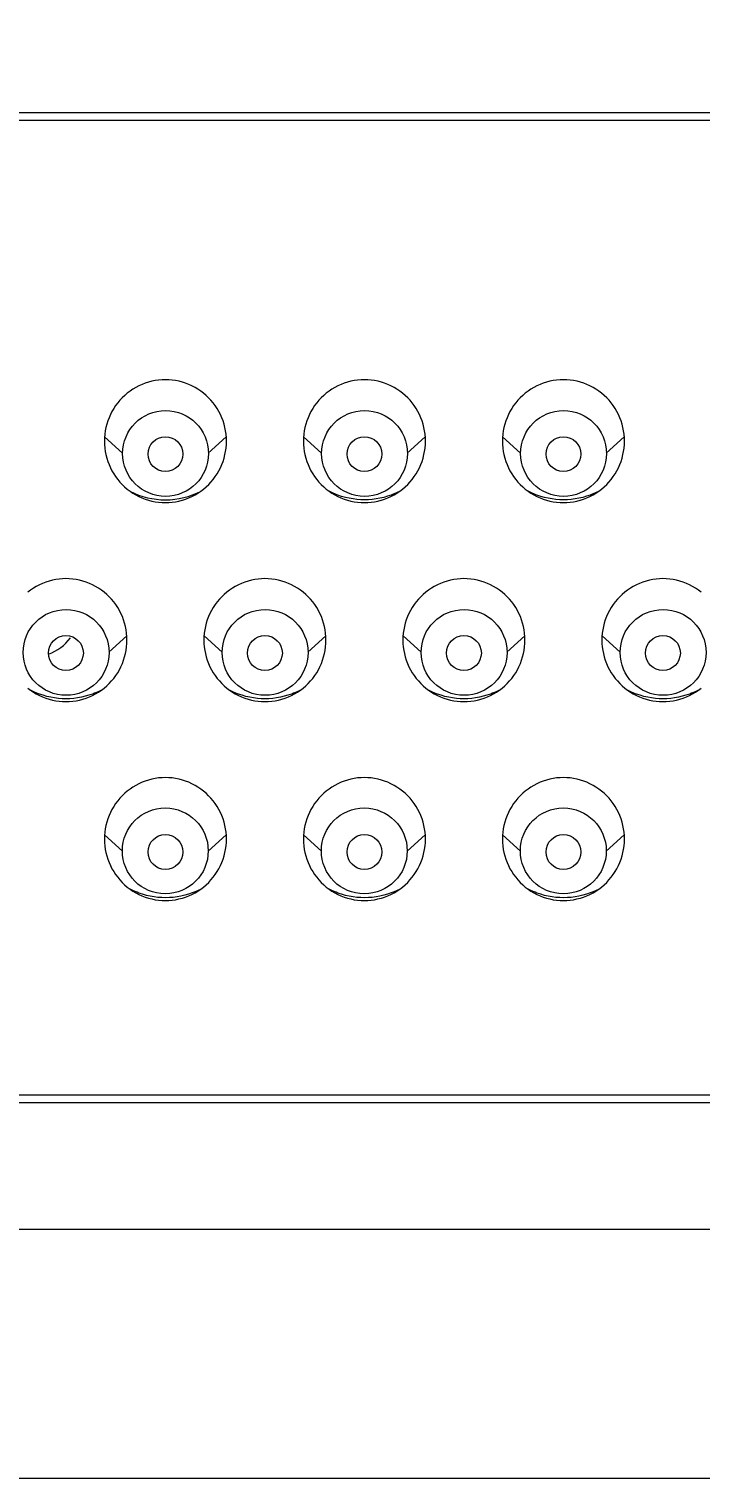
# Model space of a CAD drawing. Extents: x 0 to 1128, y 0 to 827.
# Drawn here: x 283.3 to 296.79, y 234.49 to 263.62 of the extents above; entities that cross this region are included whole.
import ezdxf

# ---------------------------------------------------------------- set-up
doc = ezdxf.new("R2010")
doc.units = 0
doc.header["$LTSCALE"] = 10
doc.header["$MEASUREMENT"] = 0
doc.header["$PDMODE"] = 3
doc.header["$PDSIZE"] = -10
doc.layers.get('0').update_dxf_attribs({"linetype": 'CONTINUOUS'})
doc.layers.get('DEFPOINTS').update_dxf_attribs({"linetype": 'CONTINUOUS'})
doc.layers.add('PDF_형상', color=7, linetype='CONTINUOUS')
doc.styles.add('Daelim Dimension', font='NanumGothic.ttf')
doc.dimstyles.new('DEFAULT', dxfattribs={"dimscale": 2, "dimtxt": 2, "dimasz": 2, "dimexe": 0, "dimexo": 2, "dimgap": 1, "dimtad": 1, "dimdec": 0, "dimzin": 9, "dimdsep": 46, "dimtxsty": 'Daelim Dimension', "dimcen": 0.5, "dimclrd": 5, "dimclre": 5, "dimclrt": 256, "dimadec": 1, "dimazin": 0, "dimtfac": 1, "dimtdec": 0, "dimtix": 1, "dimtmove": 0, "dimatfit": 3, "dimfxl": 0, "dimtolj": 1, "dimtzin": 1, "dimlwd": 9, "dimlwe": 9, "dimarcsym": 0})

# ---------------------------------------------------------------- blocks, each defined once
blk = doc.blocks.new('*D27')
at = {"color": 5, "lineweight": 9, "ltscale": 0.5}
for p, q in [((138.695, 262.487), (138.695, 327.843)), ((142.695, 327.843), (417.399, 327.843)), ((421.399, 262.487), (421.399, 327.843))]:
    blk.add_line(p, q, dxfattribs=at)
at = {"color": 5, "ltscale": 0.5}
for points in [[(142.695, 328.51), (142.695, 327.177), (138.695, 327.843)], [(417.399, 328.51), (417.399, 327.177), (421.399, 327.843)]]:
    blk.add_solid(points, dxfattribs=at)
at = {"layer": 'DEFPOINTS', "color": 0, "ltscale": 0.5}
for p in [(421.399, 327.843), (138.695, 258.487), (421.399, 258.487)]:
    blk.add_point(p, dxfattribs=at)
at = {"color": 7, "ltscale": 0.5, "insert": (315.504, 335.294), "char_height": 10, "attachment_point": 5, "style": 'Daelim Dimension'}
blk.add_mtext('\\A1;283', dxfattribs=at)

msp = doc.modelspace()

# ---------------------------------------------------------------- linework, layer by layer
at = {"layer": 'PDF_형상', "lineweight": 5}
for points in [[(174.845, 245.037, 0.414217), (177.845, 242.036), (382.249, 242.036, 0.414214), (385.249, 245.037), (385.249, 258.937, 0.414214), (382.249, 261.937), (177.845, 261.937, 0.414217), (174.845, 258.937)], [(175.045, 258.787, -0.414215), (178.045, 261.787), (382.049, 261.787, -0.41422), (385.049, 258.787), (385.049, 245.187, -0.41422), (382.049, 242.187), (178.045, 242.187, -0.414215), (175.045, 245.187)]]:
    msp.add_lwpolyline(points, format="xyb", close=True, dxfattribs=at)
for points in [[(284.82, 255.333), (284.822, 255.264), (284.828, 255.195), (284.838, 255.126), (284.85, 255.062), (284.868, 254.994), (284.889, 254.927), (284.913, 254.862), (284.941, 254.798), (284.973, 254.736), (285.007, 254.678), (285.045, 254.62), (285.087, 254.564), (285.131, 254.511), (285.178, 254.461), (285.227, 254.414), (285.28, 254.369), (285.335, 254.327), (285.393, 254.288), (285.452, 254.253), (285.513, 254.221), (285.576, 254.192), (285.641, 254.167), (285.707, 254.146), (285.708, 254.146), (285.775, 254.128), (285.843, 254.115), (285.911, 254.105), (285.979, 254.099), (286.047, 254.097), (286.115, 254.099), (286.183, 254.105), (286.251, 254.115), (286.319, 254.128), (286.386, 254.146), (286.387, 254.146), (286.453, 254.167), (286.518, 254.192), (286.581, 254.221), (286.643, 254.253), (286.701, 254.288), (286.759, 254.327), (286.814, 254.369), (286.867, 254.414), (286.917, 254.461), (286.963, 254.511), (287.008, 254.564), (287.049, 254.62), (287.087, 254.678), (287.121, 254.736), (287.153, 254.798), (287.181, 254.862), (287.206, 254.927), (287.227, 254.994), (287.244, 255.062), (287.257, 255.126), (287.266, 255.195), (287.272, 255.264), (287.274, 255.333), (287.272, 255.402), (287.266, 255.471), (287.257, 255.541), (287.244, 255.605), (287.227, 255.673), (287.206, 255.74), (287.181, 255.805), (287.153, 255.868), (287.121, 255.93), (287.087, 255.988), (287.049, 256.047), (287.008, 256.102), (286.963, 256.155), (286.916, 256.205), (286.867, 256.253), (286.814, 256.298), (286.759, 256.339), (286.701, 256.378), (286.643, 256.413), (286.581, 256.445), (286.518, 256.474), (286.453, 256.499), (286.387, 256.52), (286.387, 256.52), (286.32, 256.538), (286.252, 256.551), (286.184, 256.561), (286.115, 256.567), (286.047, 256.569), (285.979, 256.567), (285.911, 256.561), (285.843, 256.551), (285.775, 256.538), (285.707, 256.52), (285.707, 256.52), (285.641, 256.499), (285.577, 256.474), (285.513, 256.445), (285.452, 256.413), (285.393, 256.378), (285.336, 256.34), (285.28, 256.298), (285.228, 256.253), (285.178, 256.205), (285.131, 256.155), (285.087, 256.102), (285.045, 256.047), (285.007, 255.989), (284.973, 255.93), (284.941, 255.868), (284.913, 255.805), (284.889, 255.74), (284.868, 255.673), (284.85, 255.605), (284.838, 255.541), (284.828, 255.471), (284.822, 255.402)], [(288.82, 255.333), (288.822, 255.264), (288.828, 255.195), (288.838, 255.126), (288.851, 255.062), (288.868, 254.994), (288.889, 254.927), (288.913, 254.862), (288.941, 254.798), (288.973, 254.736), (289.007, 254.678), (289.045, 254.62), (289.087, 254.564), (289.131, 254.511), (289.178, 254.461), (289.228, 254.414), (289.28, 254.369), (289.335, 254.327), (289.393, 254.288), (289.452, 254.253), (289.513, 254.221), (289.576, 254.192), (289.641, 254.167), (289.707, 254.146), (289.708, 254.146), (289.775, 254.128), (289.843, 254.115), (289.911, 254.105), (289.979, 254.099), (290.047, 254.097), (290.115, 254.099), (290.183, 254.105), (290.251, 254.115), (290.319, 254.128), (290.386, 254.146), (290.387, 254.146), (290.453, 254.167), (290.518, 254.192), (290.581, 254.221), (290.643, 254.253), (290.701, 254.288), (290.759, 254.327), (290.814, 254.369), (290.867, 254.414), (290.917, 254.461), (290.963, 254.511), (291.008, 254.564), (291.049, 254.62), (291.087, 254.678), (291.121, 254.736), (291.153, 254.798), (291.181, 254.862), (291.206, 254.927), (291.227, 254.994), (291.244, 255.062), (291.257, 255.126), (291.266, 255.195), (291.272, 255.264), (291.274, 255.333), (291.272, 255.402), (291.266, 255.471), (291.257, 255.541), (291.244, 255.605), (291.227, 255.673), (291.206, 255.74), (291.181, 255.805), (291.153, 255.868), (291.121, 255.93), (291.087, 255.988), (291.049, 256.047), (291.008, 256.102), (290.964, 256.155), (290.917, 256.205), (290.867, 256.253), (290.814, 256.298), (290.759, 256.339), (290.701, 256.378), (290.643, 256.413), (290.581, 256.445), (290.518, 256.474), (290.453, 256.499), (290.387, 256.52), (290.387, 256.52), (290.32, 256.538), (290.252, 256.551), (290.184, 256.561), (290.115, 256.567), (290.047, 256.569), (289.979, 256.567), (289.911, 256.561), (289.843, 256.551), (289.775, 256.538), (289.708, 256.52), (289.707, 256.52), (289.641, 256.499), (289.577, 256.474), (289.514, 256.445), (289.452, 256.413), (289.393, 256.378), (289.336, 256.34), (289.28, 256.298), (289.228, 256.253), (289.178, 256.205), (289.131, 256.155), (289.087, 256.102), (289.045, 256.047), (289.007, 255.989), (288.973, 255.93), (288.941, 255.868), (288.913, 255.805), (288.889, 255.74), (288.868, 255.673), (288.851, 255.605), (288.838, 255.541), (288.828, 255.471), (288.822, 255.402)], [(292.82, 255.333), (292.822, 255.264), (292.828, 255.195), (292.838, 255.126), (292.851, 255.062), (292.868, 254.994), (292.889, 254.927), (292.913, 254.862), (292.941, 254.798), (292.973, 254.736), (293.007, 254.678), (293.045, 254.62), (293.087, 254.564), (293.131, 254.511), (293.178, 254.461), (293.228, 254.414), (293.28, 254.369), (293.336, 254.327), (293.393, 254.288), (293.452, 254.253), (293.513, 254.221), (293.577, 254.192), (293.641, 254.167), (293.707, 254.146), (293.708, 254.146), (293.775, 254.128), (293.843, 254.115), (293.911, 254.105), (293.979, 254.099), (294.047, 254.097), (294.115, 254.099), (294.183, 254.105), (294.251, 254.115), (294.319, 254.128), (294.386, 254.146), (294.387, 254.146), (294.453, 254.167), (294.518, 254.192), (294.581, 254.221), (294.643, 254.253), (294.701, 254.288), (294.759, 254.327), (294.814, 254.369), (294.867, 254.414), (294.917, 254.461), (294.963, 254.511), (295.008, 254.564), (295.049, 254.62), (295.087, 254.678), (295.122, 254.736), (295.153, 254.798), (295.181, 254.862), (295.206, 254.927), (295.227, 254.994), (295.244, 255.062), (295.257, 255.126), (295.267, 255.195), (295.272, 255.264), (295.274, 255.333), (295.272, 255.402), (295.267, 255.471), (295.257, 255.541), (295.244, 255.605), (295.227, 255.673), (295.206, 255.74), (295.181, 255.805), (295.153, 255.868), (295.122, 255.93), (295.088, 255.988), (295.049, 256.047), (295.008, 256.102), (294.964, 256.155), (294.917, 256.205), (294.867, 256.253), (294.814, 256.298), (294.759, 256.339), (294.701, 256.378), (294.643, 256.413), (294.581, 256.445), (294.518, 256.474), (294.454, 256.499), (294.388, 256.52), (294.387, 256.52), (294.32, 256.538), (294.252, 256.551), (294.184, 256.561), (294.115, 256.567), (294.047, 256.569), (293.979, 256.567), (293.911, 256.561), (293.843, 256.551), (293.775, 256.538), (293.708, 256.52), (293.707, 256.52), (293.641, 256.499), (293.577, 256.474), (293.514, 256.445), (293.452, 256.413), (293.394, 256.378), (293.336, 256.34), (293.28, 256.298), (293.228, 256.253), (293.178, 256.205), (293.131, 256.155), (293.087, 256.102), (293.045, 256.047), (293.007, 255.989), (292.973, 255.93), (292.941, 255.868), (292.913, 255.805), (292.889, 255.74), (292.868, 255.673), (292.851, 255.605), (292.838, 255.541), (292.828, 255.471), (292.822, 255.402)], [(286.82, 251.333), (286.822, 251.264), (286.828, 251.195), (286.838, 251.126), (286.851, 251.062), (286.868, 250.994), (286.889, 250.927), (286.913, 250.862), (286.941, 250.798), (286.973, 250.736), (287.007, 250.678), (287.045, 250.62), (287.087, 250.564), (287.131, 250.511), (287.178, 250.461), (287.228, 250.414), (287.28, 250.369), (287.335, 250.327), (287.393, 250.288), (287.452, 250.253), (287.513, 250.221), (287.576, 250.192), (287.641, 250.167), (287.707, 250.146), (287.708, 250.146), (287.775, 250.128), (287.843, 250.115), (287.911, 250.105), (287.979, 250.099), (288.047, 250.097), (288.115, 250.099), (288.183, 250.105), (288.251, 250.115), (288.319, 250.128), (288.386, 250.146), (288.387, 250.146), (288.453, 250.167), (288.518, 250.192), (288.581, 250.221), (288.643, 250.253), (288.701, 250.288), (288.759, 250.327), (288.814, 250.369), (288.867, 250.413), (288.917, 250.461), (288.963, 250.511), (289.008, 250.564), (289.049, 250.62), (289.087, 250.678), (289.121, 250.736), (289.153, 250.798), (289.181, 250.862), (289.206, 250.927), (289.227, 250.994), (289.244, 251.062), (289.257, 251.126), (289.266, 251.195), (289.272, 251.264), (289.274, 251.333), (289.272, 251.402), (289.266, 251.471), (289.257, 251.54), (289.244, 251.605), (289.227, 251.673), (289.206, 251.74), (289.181, 251.805), (289.153, 251.868), (289.121, 251.93), (289.087, 251.988), (289.049, 252.046), (289.008, 252.102), (288.963, 252.155), (288.917, 252.205), (288.867, 252.253), (288.814, 252.298), (288.759, 252.339), (288.701, 252.378), (288.643, 252.413), (288.581, 252.445), (288.518, 252.474), (288.453, 252.499), (288.387, 252.52), (288.387, 252.52), (288.32, 252.538), (288.252, 252.551), (288.184, 252.561), (288.115, 252.567), (288.047, 252.569), (287.979, 252.567), (287.911, 252.561), (287.843, 252.551), (287.775, 252.538), (287.708, 252.52), (287.707, 252.52), (287.641, 252.499), (287.577, 252.474), (287.513, 252.445), (287.452, 252.413), (287.393, 252.378), (287.336, 252.339), (287.28, 252.298), (287.228, 252.253), (287.178, 252.205), (287.131, 252.155), (287.087, 252.102), (287.045, 252.047), (287.007, 251.989), (286.973, 251.93), (286.941, 251.868), (286.913, 251.805), (286.889, 251.74), (286.868, 251.673), (286.851, 251.605), (286.838, 251.54), (286.828, 251.471), (286.822, 251.402)], [(290.82, 251.333), (290.822, 251.264), (290.828, 251.195), (290.838, 251.126), (290.851, 251.062), (290.868, 250.994), (290.889, 250.927), (290.913, 250.862), (290.941, 250.798), (290.973, 250.736), (291.007, 250.678), (291.045, 250.62), (291.087, 250.564), (291.131, 250.511), (291.178, 250.461), (291.228, 250.414), (291.28, 250.369), (291.335, 250.327), (291.393, 250.288), (291.452, 250.253), (291.513, 250.221), (291.576, 250.192), (291.641, 250.167), (291.707, 250.146), (291.708, 250.146), (291.775, 250.128), (291.843, 250.115), (291.911, 250.105), (291.979, 250.099), (292.047, 250.097), (292.115, 250.099), (292.183, 250.105), (292.251, 250.115), (292.319, 250.128), (292.386, 250.146), (292.387, 250.146), (292.453, 250.167), (292.518, 250.192), (292.581, 250.221), (292.643, 250.253), (292.701, 250.288), (292.759, 250.327), (292.814, 250.369), (292.867, 250.413), (292.917, 250.461), (292.964, 250.511), (293.008, 250.564), (293.049, 250.62), (293.087, 250.678), (293.122, 250.736), (293.153, 250.798), (293.181, 250.862), (293.206, 250.927), (293.227, 250.994), (293.244, 251.062), (293.257, 251.126), (293.267, 251.195), (293.272, 251.264), (293.274, 251.333), (293.272, 251.402), (293.267, 251.471), (293.257, 251.54), (293.244, 251.605), (293.227, 251.673), (293.206, 251.74), (293.181, 251.805), (293.153, 251.868), (293.121, 251.93), (293.088, 251.988), (293.049, 252.046), (293.008, 252.102), (292.964, 252.155), (292.917, 252.205), (292.867, 252.253), (292.814, 252.298), (292.759, 252.339), (292.701, 252.378), (292.643, 252.413), (292.581, 252.445), (292.518, 252.474), (292.454, 252.499), (292.388, 252.52), (292.387, 252.52), (292.32, 252.538), (292.252, 252.551), (292.184, 252.561), (292.115, 252.567), (292.047, 252.569), (291.979, 252.567), (291.911, 252.561), (291.843, 252.551), (291.775, 252.538), (291.708, 252.52), (291.707, 252.52), (291.641, 252.499), (291.577, 252.474), (291.514, 252.445), (291.452, 252.413), (291.393, 252.378), (291.336, 252.339), (291.28, 252.298), (291.228, 252.253), (291.178, 252.205), (291.131, 252.155), (291.087, 252.102), (291.045, 252.047), (291.007, 251.989), (290.973, 251.93), (290.941, 251.868), (290.913, 251.805), (290.889, 251.74), (290.868, 251.673), (290.851, 251.605), (290.838, 251.54), (290.828, 251.471), (290.822, 251.402)], [(284.82, 247.333), (284.822, 247.264), (284.828, 247.195), (284.838, 247.126), (284.85, 247.061), (284.868, 246.993), (284.889, 246.927), (284.913, 246.862), (284.941, 246.798), (284.973, 246.736), (285.007, 246.678), (285.045, 246.62), (285.087, 246.564), (285.131, 246.511), (285.178, 246.461), (285.227, 246.413), (285.28, 246.369), (285.335, 246.327), (285.393, 246.288), (285.452, 246.253), (285.513, 246.221), (285.576, 246.192), (285.641, 246.167), (285.707, 246.146), (285.708, 246.146), (285.775, 246.128), (285.843, 246.114), (285.911, 246.105), (285.979, 246.099), (286.047, 246.097), (286.115, 246.099), (286.183, 246.105), (286.251, 246.114), (286.319, 246.128), (286.386, 246.146), (286.387, 246.146), (286.453, 246.167), (286.518, 246.192), (286.581, 246.221), (286.643, 246.253), (286.701, 246.288), (286.759, 246.327), (286.814, 246.369), (286.867, 246.413), (286.917, 246.461), (286.963, 246.511), (287.008, 246.564), (287.049, 246.619), (287.087, 246.678), (287.121, 246.736), (287.153, 246.798), (287.181, 246.862), (287.206, 246.927), (287.227, 246.993), (287.244, 247.062), (287.257, 247.126), (287.266, 247.195), (287.272, 247.264), (287.274, 247.333), (287.272, 247.402), (287.266, 247.471), (287.257, 247.54), (287.244, 247.605), (287.227, 247.673), (287.206, 247.74), (287.181, 247.805), (287.153, 247.868), (287.121, 247.93), (287.087, 247.988), (287.049, 248.046), (287.008, 248.102), (286.963, 248.155), (286.916, 248.205), (286.867, 248.253), (286.814, 248.297), (286.759, 248.339), (286.701, 248.378), (286.643, 248.413), (286.581, 248.445), (286.518, 248.474), (286.453, 248.499), (286.387, 248.52), (286.387, 248.52), (286.32, 248.538), (286.252, 248.551), (286.184, 248.561), (286.115, 248.567), (286.047, 248.569), (285.979, 248.567), (285.911, 248.561), (285.843, 248.551), (285.775, 248.538), (285.707, 248.52), (285.707, 248.52), (285.641, 248.499), (285.577, 248.474), (285.513, 248.445), (285.452, 248.413), (285.393, 248.378), (285.336, 248.339), (285.28, 248.297), (285.228, 248.253), (285.178, 248.205), (285.131, 248.155), (285.087, 248.102), (285.045, 248.047), (285.007, 247.988), (284.973, 247.93), (284.941, 247.868), (284.913, 247.805), (284.889, 247.74), (284.868, 247.673), (284.85, 247.605), (284.838, 247.54), (284.828, 247.471), (284.822, 247.402)], [(288.82, 247.333), (288.822, 247.264), (288.828, 247.195), (288.838, 247.126), (288.851, 247.061), (288.868, 246.993), (288.889, 246.927), (288.913, 246.862), (288.941, 246.798), (288.973, 246.736), (289.007, 246.678), (289.045, 246.62), (289.087, 246.564), (289.131, 246.511), (289.178, 246.461), (289.228, 246.413), (289.28, 246.369), (289.335, 246.327), (289.393, 246.288), (289.452, 246.253), (289.513, 246.221), (289.576, 246.192), (289.641, 246.167), (289.707, 246.146), (289.708, 246.146), (289.775, 246.128), (289.843, 246.114), (289.911, 246.105), (289.979, 246.099), (290.047, 246.097), (290.115, 246.099), (290.183, 246.105), (290.251, 246.114), (290.319, 246.128), (290.386, 246.146), (290.387, 246.146), (290.453, 246.167), (290.518, 246.192), (290.581, 246.221), (290.643, 246.253), (290.701, 246.288), (290.759, 246.327), (290.814, 246.369), (290.867, 246.413), (290.917, 246.461), (290.963, 246.511), (291.008, 246.564), (291.049, 246.619), (291.087, 246.678), (291.121, 246.736), (291.153, 246.798), (291.181, 246.862), (291.206, 246.927), (291.227, 246.993), (291.244, 247.062), (291.257, 247.126), (291.266, 247.195), (291.272, 247.264), (291.274, 247.333), (291.272, 247.402), (291.266, 247.471), (291.257, 247.54), (291.244, 247.605), (291.227, 247.673), (291.206, 247.74), (291.181, 247.805), (291.153, 247.868), (291.121, 247.93), (291.087, 247.988), (291.049, 248.046), (291.008, 248.102), (290.964, 248.155), (290.917, 248.205), (290.867, 248.253), (290.814, 248.297), (290.759, 248.339), (290.701, 248.378), (290.643, 248.413), (290.581, 248.445), (290.518, 248.474), (290.453, 248.499), (290.387, 248.52), (290.387, 248.52), (290.32, 248.538), (290.252, 248.551), (290.184, 248.561), (290.115, 248.567), (290.047, 248.569), (289.979, 248.567), (289.911, 248.561), (289.843, 248.551), (289.775, 248.538), (289.708, 248.52), (289.707, 248.52), (289.641, 248.499), (289.577, 248.474), (289.514, 248.445), (289.452, 248.413), (289.393, 248.378), (289.336, 248.339), (289.28, 248.297), (289.228, 248.253), (289.178, 248.205), (289.131, 248.155), (289.087, 248.102), (289.045, 248.047), (289.007, 247.988), (288.973, 247.93), (288.941, 247.868), (288.913, 247.805), (288.889, 247.74), (288.868, 247.673), (288.851, 247.605), (288.838, 247.54), (288.828, 247.471), (288.822, 247.402)], [(292.82, 247.333), (292.822, 247.264), (292.828, 247.195), (292.838, 247.126), (292.851, 247.061), (292.868, 246.993), (292.889, 246.927), (292.913, 246.862), (292.941, 246.798), (292.973, 246.736), (293.007, 246.678), (293.045, 246.62), (293.087, 246.564), (293.131, 246.511), (293.178, 246.461), (293.228, 246.413), (293.28, 246.369), (293.336, 246.327), (293.393, 246.288), (293.452, 246.253), (293.513, 246.221), (293.577, 246.192), (293.641, 246.167), (293.707, 246.146), (293.708, 246.146), (293.775, 246.128), (293.843, 246.114), (293.911, 246.105), (293.979, 246.099), (294.047, 246.097), (294.115, 246.099), (294.183, 246.105), (294.251, 246.114), (294.319, 246.128), (294.386, 246.146), (294.387, 246.146), (294.453, 246.167), (294.518, 246.192), (294.581, 246.221), (294.643, 246.253), (294.701, 246.288), (294.759, 246.327), (294.814, 246.369), (294.867, 246.413), (294.917, 246.461), (294.963, 246.511), (295.008, 246.564), (295.049, 246.619), (295.087, 246.678), (295.122, 246.736), (295.153, 246.798), (295.181, 246.862), (295.206, 246.927), (295.227, 246.993), (295.244, 247.062), (295.257, 247.126), (295.267, 247.195), (295.272, 247.264), (295.274, 247.333), (295.272, 247.402), (295.267, 247.471), (295.257, 247.54), (295.244, 247.605), (295.227, 247.673), (295.206, 247.74), (295.181, 247.805), (295.153, 247.868), (295.122, 247.93), (295.088, 247.988), (295.049, 248.046), (295.008, 248.102), (294.964, 248.155), (294.917, 248.205), (294.867, 248.253), (294.814, 248.297), (294.759, 248.339), (294.701, 248.378), (294.643, 248.413), (294.581, 248.445), (294.518, 248.474), (294.454, 248.499), (294.388, 248.52), (294.387, 248.52), (294.32, 248.538), (294.252, 248.551), (294.184, 248.561), (294.115, 248.567), (294.047, 248.569), (293.979, 248.567), (293.911, 248.561), (293.843, 248.551), (293.775, 248.538), (293.708, 248.52), (293.707, 248.52), (293.641, 248.499), (293.577, 248.474), (293.514, 248.445), (293.452, 248.413), (293.394, 248.378), (293.336, 248.339), (293.28, 248.297), (293.228, 248.253), (293.178, 248.205), (293.131, 248.155), (293.087, 248.102), (293.045, 248.047), (293.007, 247.988), (292.973, 247.93), (292.941, 247.868), (292.913, 247.805), (292.889, 247.74), (292.868, 247.673), (292.851, 247.605), (292.838, 247.54), (292.828, 247.471), (292.822, 247.402)], [(385.669, 239.486), (174.425, 239.486), (174.425, 234.486), (385.669, 234.486)]]:
    msp.add_lwpolyline(points, close=True, dxfattribs=at)
for points in [[(284.825, 255.417), (285.187, 255.091)], [(287.269, 255.417), (286.907, 255.091)], [(288.825, 255.417), (289.187, 255.091)], [(291.269, 255.417), (290.908, 255.091)], [(292.825, 255.417), (293.187, 255.091)], [(295.269, 255.417), (294.908, 255.091)], [(290.764, 254.328), (290.694, 254.294), (290.622, 254.264), (290.585, 254.25), (290.51, 254.224), (290.434, 254.203), (290.358, 254.185), (290.28, 254.171), (290.203, 254.161), (290.126, 254.155), (290.05, 254.153), (289.973, 254.155), (289.897, 254.161), (289.819, 254.17), (289.742, 254.184), (289.665, 254.201), (289.589, 254.223), (289.515, 254.248), (289.478, 254.262), (289.405, 254.292), (289.335, 254.326)], [(294.764, 254.328), (294.694, 254.294), (294.622, 254.264), (294.585, 254.25), (294.51, 254.224), (294.434, 254.203), (294.358, 254.185), (294.281, 254.171), (294.203, 254.161), (294.126, 254.155), (294.05, 254.153), (293.974, 254.155), (293.897, 254.161), (293.819, 254.17), (293.742, 254.184), (293.666, 254.201), (293.59, 254.223), (293.515, 254.248), (293.478, 254.262), (293.405, 254.292), (293.335, 254.326)], [(283.28, 250.369), (283.335, 250.327), (283.393, 250.288), (283.452, 250.253), (283.513, 250.221), (283.576, 250.192), (283.641, 250.167), (283.707, 250.146), (283.708, 250.146), (283.775, 250.128), (283.843, 250.115), (283.911, 250.105), (283.979, 250.099), (284.047, 250.097), (284.115, 250.099), (284.183, 250.105), (284.251, 250.115), (284.319, 250.128), (284.386, 250.146), (284.387, 250.146), (284.453, 250.167), (284.518, 250.192), (284.581, 250.221), (284.643, 250.253), (284.701, 250.288), (284.759, 250.327), (284.814, 250.369), (284.867, 250.413), (284.916, 250.461), (284.963, 250.511), (285.008, 250.564), (285.049, 250.62), (285.087, 250.678), (285.121, 250.736), (285.153, 250.798), (285.181, 250.862), (285.206, 250.927), (285.227, 250.994), (285.244, 251.062), (285.257, 251.126), (285.266, 251.195), (285.272, 251.264), (285.274, 251.333), (285.272, 251.402), (285.266, 251.471), (285.257, 251.54), (285.244, 251.605), (285.227, 251.673), (285.206, 251.74), (285.181, 251.805), (285.153, 251.868), (285.121, 251.93), (285.087, 251.988), (285.049, 252.046), (285.008, 252.102), (284.963, 252.155), (284.916, 252.205), (284.867, 252.253), (284.814, 252.298), (284.759, 252.339), (284.701, 252.378), (284.643, 252.413), (284.581, 252.445), (284.518, 252.474), (284.453, 252.499), (284.387, 252.52), (284.387, 252.52), (284.32, 252.538), (284.252, 252.551), (284.184, 252.561), (284.115, 252.567), (284.047, 252.569), (283.979, 252.567), (283.911, 252.561), (283.843, 252.551), (283.775, 252.538), (283.707, 252.52), (283.707, 252.52), (283.641, 252.499), (283.576, 252.474), (283.513, 252.445), (283.452, 252.413), (283.393, 252.378), (283.336, 252.339), (283.28, 252.298)], [(296.814, 252.298), (296.759, 252.339), (296.701, 252.378), (296.643, 252.413), (296.581, 252.445), (296.518, 252.474), (296.454, 252.499), (296.388, 252.52), (296.387, 252.52), (296.32, 252.538), (296.252, 252.551), (296.184, 252.561), (296.115, 252.567), (296.047, 252.569), (295.979, 252.567), (295.911, 252.561), (295.843, 252.551), (295.775, 252.538), (295.708, 252.52), (295.707, 252.52), (295.641, 252.499), (295.577, 252.474), (295.514, 252.445), (295.452, 252.413), (295.394, 252.378), (295.336, 252.339), (295.28, 252.298), (295.228, 252.253), (295.178, 252.205), (295.131, 252.155), (295.087, 252.102), (295.046, 252.047), (295.007, 251.989), (294.973, 251.93), (294.941, 251.868), (294.913, 251.805), (294.889, 251.74), (294.868, 251.673), (294.851, 251.605), (294.838, 251.54), (294.828, 251.471), (294.822, 251.402), (294.82, 251.333), (294.822, 251.264), (294.828, 251.195), (294.838, 251.126), (294.851, 251.062), (294.868, 250.994), (294.889, 250.927), (294.913, 250.862), (294.941, 250.798), (294.973, 250.736), (295.007, 250.678), (295.045, 250.62), (295.087, 250.564), (295.131, 250.511), (295.178, 250.461), (295.228, 250.414), (295.28, 250.369), (295.336, 250.327), (295.393, 250.288), (295.452, 250.253), (295.513, 250.221), (295.577, 250.192), (295.641, 250.167), (295.707, 250.146), (295.708, 250.146), (295.775, 250.128), (295.843, 250.115), (295.911, 250.105), (295.979, 250.099), (296.047, 250.097), (296.115, 250.099), (296.183, 250.105), (296.251, 250.115), (296.319, 250.128), (296.386, 250.146), (296.387, 250.146), (296.453, 250.167), (296.518, 250.192), (296.581, 250.221), (296.643, 250.253), (296.701, 250.288), (296.759, 250.327), (296.814, 250.369)], [(285.269, 251.417), (284.907, 251.091)], [(286.825, 251.417), (287.187, 251.091)], [(289.269, 251.417), (288.907, 251.091)], [(290.825, 251.417), (291.187, 251.091)], [(293.269, 251.417), (292.908, 251.091)], [(294.825, 251.417), (295.187, 251.091)], [(284.764, 250.328), (284.694, 250.294), (284.622, 250.264), (284.585, 250.249), (284.51, 250.224), (284.434, 250.203), (284.357, 250.185), (284.28, 250.171), (284.203, 250.161), (284.126, 250.155), (284.05, 250.153), (283.973, 250.155), (283.896, 250.161), (283.819, 250.17), (283.742, 250.184), (283.665, 250.201), (283.589, 250.223), (283.515, 250.248), (283.478, 250.262), (283.405, 250.292), (283.335, 250.326)], [(288.764, 250.328), (288.694, 250.294), (288.622, 250.264), (288.585, 250.249), (288.51, 250.224), (288.434, 250.203), (288.358, 250.185), (288.28, 250.171), (288.203, 250.161), (288.126, 250.155), (288.05, 250.153), (287.973, 250.155), (287.896, 250.161), (287.819, 250.17), (287.742, 250.184), (287.665, 250.201), (287.589, 250.223), (287.515, 250.248), (287.478, 250.262), (287.405, 250.292), (287.335, 250.326)], [(292.764, 250.328), (292.694, 250.294), (292.622, 250.264), (292.585, 250.249), (292.51, 250.224), (292.434, 250.203), (292.358, 250.185), (292.281, 250.171), (292.203, 250.161), (292.126, 250.155), (292.05, 250.153), (291.974, 250.155), (291.897, 250.161), (291.819, 250.17), (291.742, 250.184), (291.665, 250.201), (291.59, 250.223), (291.515, 250.248), (291.478, 250.262), (291.405, 250.292), (291.335, 250.326)], [(296.764, 250.328), (296.694, 250.294), (296.622, 250.264), (296.585, 250.249), (296.51, 250.224), (296.434, 250.203), (296.358, 250.185), (296.281, 250.171), (296.203, 250.161), (296.126, 250.155), (296.05, 250.153), (295.974, 250.155), (295.897, 250.161), (295.819, 250.17), (295.742, 250.184), (295.666, 250.201), (295.59, 250.223), (295.515, 250.248), (295.478, 250.262), (295.405, 250.292), (295.335, 250.326)], [(284.825, 247.417), (285.187, 247.091)], [(287.269, 247.417), (286.907, 247.091)], [(288.825, 247.417), (289.187, 247.091)], [(291.269, 247.417), (290.908, 247.091)], [(292.825, 247.417), (293.187, 247.091)], [(295.269, 247.417), (294.908, 247.091)], [(286.764, 246.328), (286.694, 246.294), (286.622, 246.263), (286.585, 246.249), (286.51, 246.224), (286.434, 246.203), (286.357, 246.185), (286.28, 246.171), (286.203, 246.161), (286.126, 246.155), (286.05, 246.153), (285.973, 246.155), (285.896, 246.16), (285.819, 246.17), (285.742, 246.184), (285.665, 246.201), (285.589, 246.223), (285.515, 246.248), (285.478, 246.262), (285.405, 246.292), (285.335, 246.326)], [(290.764, 246.328), (290.694, 246.294), (290.622, 246.263), (290.585, 246.249), (290.51, 246.224), (290.434, 246.203), (290.358, 246.185), (290.28, 246.171), (290.203, 246.161), (290.126, 246.155), (290.05, 246.153), (289.973, 246.155), (289.897, 246.16), (289.819, 246.17), (289.742, 246.184), (289.665, 246.201), (289.589, 246.223), (289.515, 246.248), (289.478, 246.262), (289.405, 246.292), (289.335, 246.326)], [(294.764, 246.328), (294.694, 246.294), (294.622, 246.263), (294.585, 246.249), (294.51, 246.224), (294.434, 246.203), (294.358, 246.185), (294.281, 246.171), (294.203, 246.161), (294.126, 246.155), (294.05, 246.153), (293.974, 246.155), (293.897, 246.16), (293.819, 246.17), (293.742, 246.184), (293.666, 246.201), (293.59, 246.223), (293.515, 246.248), (293.478, 246.262), (293.405, 246.292), (293.335, 246.326)]]:
    msp.add_lwpolyline(points, dxfattribs=at)
for centre, radius in [((286.05, 255.086), 0.863), ((290.05, 255.086), 0.863), ((294.05, 255.086), 0.863), ((286.047, 255.073), 0.35), ((290.047, 255.073), 0.35), ((294.047, 255.073), 0.35), ((284.05, 251.086), 0.863), ((288.05, 251.086), 0.863), ((292.05, 251.086), 0.863), ((296.05, 251.086), 0.863), ((284.047, 251.073), 0.35), ((288.047, 251.073), 0.35), ((292.047, 251.073), 0.35), ((296.047, 251.073), 0.35), ((286.044, 247.095), 0.863), ((290.044, 247.095), 0.863), ((294.045, 247.095), 0.863), ((286.047, 247.073), 0.35), ((290.047, 247.073), 0.35), ((294.047, 247.073), 0.35)]:
    msp.add_circle(centre, radius, dxfattribs=at)
for centre, radius, start, end in [((286.047, 255.708), 1.555, 242.7336, 297.4597), ((283.347, 251.987), 1, 290.6701, 322.3946)]:
    msp.add_arc(centre, radius, start, end, dxfattribs=at)

# ---------------------------------------------------------------- dimensions: what is measured, and where the dimension line sits
at = {"color": 5, "ltscale": 0.5}
dim = msp.add_linear_dim(base=(421.399, 327.843), p1=(138.695, 258.487), p2=(421.399, 258.487), dimstyle='DEFAULT', override={"dimtxt": 5, "dimclrt": 7}, dxfattribs=at)
dim.commit()
dim.dimension.update_dxf_attribs({"geometry": '*D27', "text_midpoint": (315.504, 327.843), "dimtype": 160})

doc.saveas('drawing.dxf')
